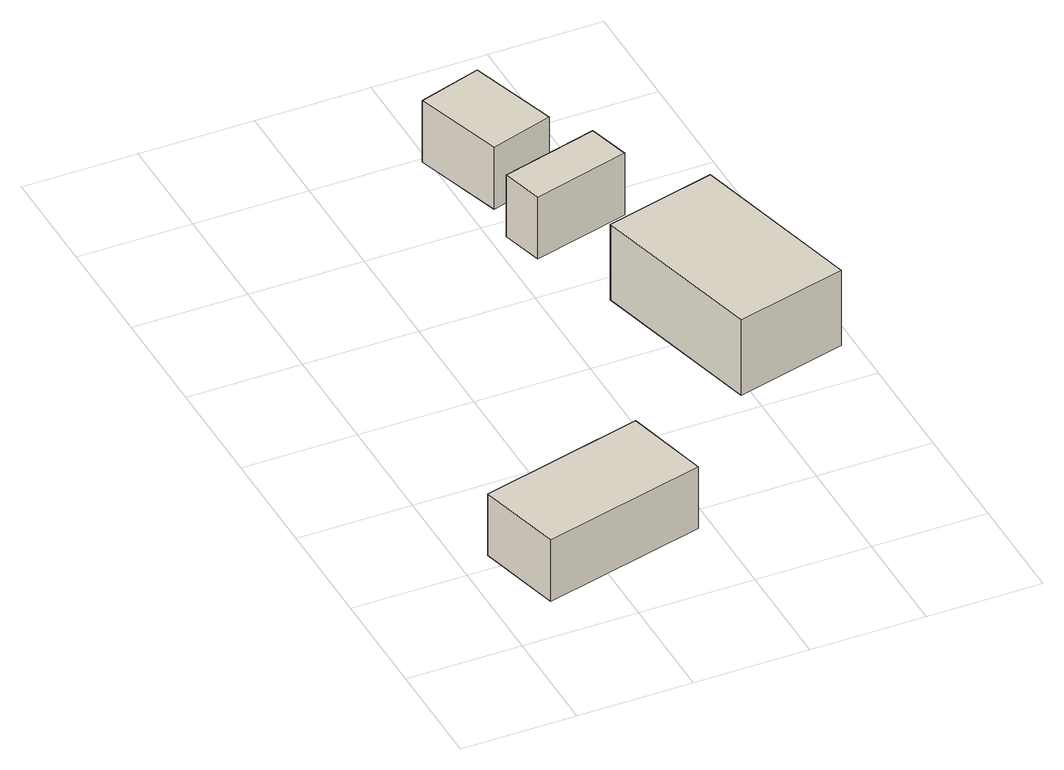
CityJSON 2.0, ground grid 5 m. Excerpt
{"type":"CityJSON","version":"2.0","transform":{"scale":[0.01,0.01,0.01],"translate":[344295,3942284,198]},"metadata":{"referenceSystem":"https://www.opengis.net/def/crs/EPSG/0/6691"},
"CityObjects":{
"building1":{"type":"Building","attributes":{"BuildingIDAttribute.prefecture":"14","BuildingIDAttribute.city":"14151","BuildingDetailAttribute.surveyYear":2015,"BuildingLandSlideRiskAttribute.description":"1","BuildingLandSlideRiskAttribute.areaType":"2"},"geometry":[{"type":"Solid","lod":"1","boundaries":[[[[0,1,2,3]],[[2,4,5,3]],[[1,6,4,2]],[[0,7,6,1]],[[3,5,7,0]],[[4,6,7,5]]]]}]},
"building2":{"type":"Building","attributes":{"BuildingIDAttribute.prefecture":"14","BuildingIDAttribute.city":"14151","BuildingDetailAttribute.surveyYear":2015,"BuildingLandSlideRiskAttribute.description":"1","BuildingLandSlideRiskAttribute.areaType":"1"},"geometry":[{"type":"Solid","lod":"1","boundaries":[[[[8,9,10,11]],[[10,12,13,11]],[[9,14,12,10]],[[8,15,14,9]],[[11,13,15,8]],[[12,14,15,13]]]]}]},
"building3":{"type":"Building","attributes":{"measuredHeight":4.1,"BuildingIDAttribute.prefecture":"14","BuildingIDAttribute.city":"14151","BuildingDetailAttribute.surveyYear":2015,"BuildingLandSlideRiskAttribute.description":"1","BuildingLandSlideRiskAttribute.areaType":"1"},"geometry":[{"type":"Solid","lod":"1","boundaries":[[[[16,17,18,19]],[[18,20,21,19]],[[17,22,20,18]],[[16,23,22,17]],[[19,21,23,16]],[[20,22,23,21]]]]}]},
"building4":{"type":"Building","attributes":{"BuildingIDAttribute.prefecture":"14","BuildingIDAttribute.city":"14151","BuildingDetailAttribute.surveyYear":2015,"BuildingLandSlideRiskAttribute.description":"1","BuildingLandSlideRiskAttribute.areaType":"1"},"geometry":[{"type":"Solid","lod":"1","boundaries":[[[[24,25,26,27]],[[26,28,29,27]],[[25,30,28,26]],[[24,31,30,25]],[[27,29,31,24]],[[28,30,31,29]]]]}]}
},
"vertices":[
[770,599,195],[864,226,195],[145,44,195],[51,417,195],[145,44,495],[51,417,495],[864,226,495],[770,599,495],
[1443,2418,145],[1493,2234,145],[1067,2119,145],[1017,2303,145],[1067,2119,445],[1017,2303,445],[1493,2234,445],[1443,2418,445],
[1896,1115,144],[1408,991,144],[1211,1764,144],[1698,1889,144],[1211,1764,511],[1698,1889,511],[1408,991,511],[1896,1115,511],
[1377,2675,57],[1100,2587,57],[976,2980,57],[1253,3068,57],[976,2980,357],[1253,3068,357],[1100,2587,357],[1377,2675,357]
]}
